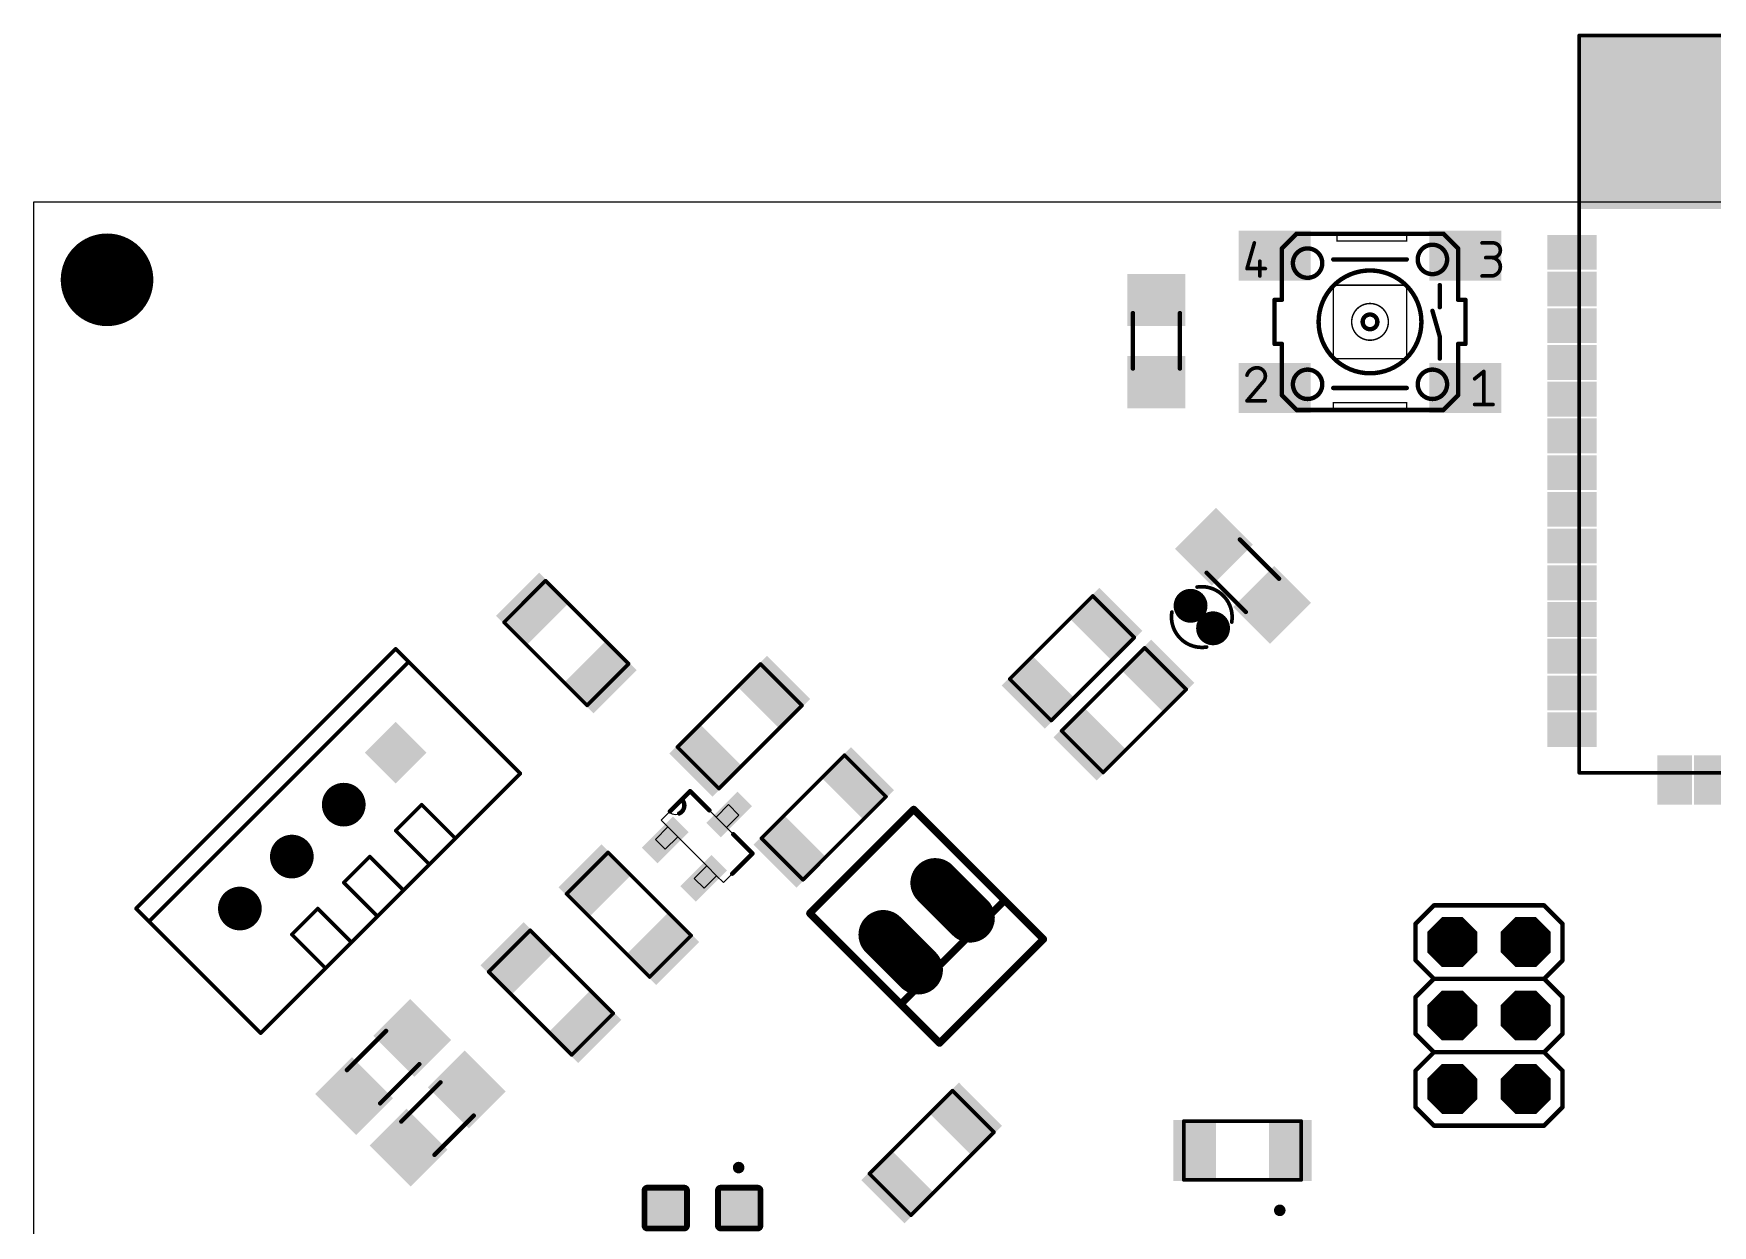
# Model space of a CAD drawing. Extents: x 0 to 100, y 0 to 76.
# Drawn here: x 0 to 58.1, y 34.6 to 75.8 of the extents above; entities that cross this region are included whole.
import ezdxf

# ---------------------------------------------------------------- set-up
doc = ezdxf.new("R2010")
doc.units = 0
for name, color, linetype in [('20', 31, 'CONTINUOUS'), ('21', 253, 'CONTINUOUS'), ('22', 253, 'CONTINUOUS'), ('29', 253, 'CONTINUOUS'), ('41', 12, 'CONTINUOUS'), ('51', 253, 'CONTINUOUS')]:
    doc.layers.add(name, color=color, linetype=linetype)

# ---------------------------------------------------------------- blocks, each defined once
blk = doc.blocks.new('RECT')
blk.add_solid([(-0.5, -0.5), (0.5, -0.5), (-0.5, 0.5), (0.5, 0.5)])
blk = doc.blocks.new('OCTAGONP')
at = {"const_width": 0.5}
blk.add_lwpolyline([(-0.25, -0.1036), (-0.25, 0.1036), (-0.1036, 0.25), (0.1036, 0.25), (0.25, 0.1036), (0.25, -0.1036), (0.1036, -0.25), (-0.1036, -0.25), (-0.25, -0.1036), (-0.25, 0.1036)], dxfattribs=at)
blk = doc.blocks.new('LONGP100')
at = {"const_width": 1}
blk.add_lwpolyline([(-0.5, 0), (0.5, 0)], dxfattribs=at)
at = {"const_width": 0.5}
for points in [[(-0.5, 0.25, 1), (-0.5, -0.25)], [(0.5, -0.25, 1), (0.5, 0.25)]]:
    blk.add_lwpolyline(points, format="xyb", dxfattribs=at)
blk = doc.blocks.new('SQUAREP')
blk.add_solid([(-0.5, -0.5), (0.5, -0.5), (-0.5, 0.5), (0.5, 0.5)])
blk = doc.blocks.new('ROUNDP')
at = {"const_width": 0.5}
blk.add_lwpolyline([(0, -0.25, 1), (0, 0.25, 1), (0, -0.25)], format="xyb", dxfattribs=at)
blk = doc.blocks.new('RECT258112X267712R25')
at = {"const_width": 0.2016}
blk.add_lwpolyline([(0.7058, -0.635), (0.7058, 0.635, 0.4142), (0.605, 0.7358), (-0.605, 0.7358, 0.4142), (-0.7058, 0.635), (-0.7058, -0.635, 0.4142), (-0.605, -0.7358), (0.605, -0.7358, 0.4142)], format="xyb", close=True, dxfattribs=at)
blk.add_solid([(-0.6304, -0.6603), (0.6304, -0.6603), (-0.6304, 0.6603), (0.6304, 0.6603)])

msp = doc.modelspace()

# ---------------------------------------------------------------- linework, layer by layer
at = {"layer": '20'}
for p, q in [((99.9994, 70), (-0.0007, 70)), ((-0.0007, 70), (-0.0007, 0))]:
    msp.add_line(p, q, dxfattribs=at)
msp.add_circle((2.54, 67.31), 1.5, dxfattribs=at)
at = {"layer": '21'}
for points, const_width in [([(45.0806, 68.903), (44.0646, 68.903)], 0.1524), ([(47.4936, 68.903), (45.0806, 68.903)], 0.1524), ([(45.0806, 68.649), (45.0806, 68.903)], 0.0508), ([(45.0806, 68.649), (47.4936, 68.649)], 0.0508), ([(48.3826, 68.903), (47.4936, 68.903)], 0.1524), ([(47.4936, 68.649), (47.4936, 68.903)], 0.0508), ([(43.1756, 66.617), (43.1756, 66.871)], 0.1524), ([(49.2716, 66.617), (49.2716, 66.871)], 0.1524), ([(42.9216, 66.617), (43.1756, 66.617)], 0.1524), ([(42.9216, 66.617), (42.9216, 65.093)], 0.1524), ([(49.2716, 66.617), (49.5256, 66.617)], 0.1524), ([(49.5256, 65.093), (49.5256, 66.617)], 0.1524), ([(43.1756, 65.093), (42.9216, 65.093)], 0.1524), ([(43.1756, 65.093), (43.1756, 64.839)], 0.1524), ([(49.5256, 65.093), (49.2716, 65.093)], 0.1524), ([(49.2716, 65.093), (49.2716, 64.839)], 0.1524), ([(44.0646, 62.807), (44.9536, 62.807)], 0.1524), ([(44.9536, 62.807), (47.4936, 62.807)], 0.1524), ([(44.9536, 63.061), (47.4936, 63.061)], 0.0508), ([(44.9536, 63.061), (44.9536, 62.807)], 0.0508), ([(47.4936, 62.807), (48.3826, 62.807)], 0.1524), ([(47.4936, 62.807), (47.4936, 63.061)], 0.0508), ([(16.2703, 55.4661), (17.7071, 56.903)], 0.127), ([(17.7071, 56.903), (20.5808, 54.0293)], 0.127), ([(33.7608, 53.5037), (36.6345, 56.3774)], 0.127), ([(36.6345, 56.3774), (38.0713, 54.9405)], 0.127), ([(19.144, 52.5924), (16.2703, 55.4661)], 0.127), ([(38.0713, 54.9405), (35.1976, 52.0669)], 0.127), ([(35.5569, 51.7076), (38.4305, 54.5813)], 0.127), ([(38.4305, 54.5813), (39.8674, 53.1445)], 0.127), ([(20.5808, 54.0293), (19.144, 52.5924)], 0.127), ([(22.267, 51.1496), (25.1407, 54.0233)], 0.127), ([(25.1407, 54.0233), (26.5775, 52.5864)], 0.127), ([(35.1976, 52.0669), (33.7608, 53.5037)], 0.127), ([(39.8674, 53.1445), (36.9937, 50.2708)], 0.127), ([(26.5775, 52.5864), (23.7038, 49.7127)], 0.127), ([(36.9937, 50.2708), (35.5569, 51.7076)], 0.127), ([(23.7038, 49.7127), (22.267, 51.1496)], 0.127), ([(25.1744, 47.9977), (28.0481, 50.8714)], 0.127), ([(28.0481, 50.8714), (29.485, 49.4345)], 0.127), ([(22.4213, 49.3388), (22.0082, 48.9257)], 0.1524), ([(22.7087, 49.6262), (22.4213, 49.3388)], 0.1524), ([(23.3732, 48.9616), (22.7087, 49.6262)], 0.1524), ([(29.485, 49.4345), (26.6113, 46.5608)], 0.127), ([(24.8639, 47.4709), (24.1994, 48.1354)], 0.1524), ([(26.6113, 46.5608), (25.1744, 47.9977)], 0.127), ([(18.4341, 46.07), (19.8709, 47.5068)], 0.127), ([(19.8709, 47.5068), (22.7446, 44.6331)], 0.127), ([(24.1635, 46.7704), (24.8639, 47.4709)], 0.1524), ([(21.3077, 43.1963), (18.4341, 46.07)], 0.127), ([(47.8001, 45.041), (48.4351, 45.676)], 0.1524), ([(48.4351, 45.676), (52.2451, 45.676)], 0.1524), ([(52.8801, 45.041), (52.2451, 45.676)], 0.1524), ([(15.74, 43.3759), (17.1768, 44.8127)], 0.127), ([(17.1768, 44.8127), (20.0505, 41.9391)], 0.127), ([(47.8001, 43.771), (47.8001, 45.041)], 0.1524), ([(52.8801, 43.771), (52.8801, 45.041)], 0.1524), ([(22.7446, 44.6331), (21.3077, 43.1963)], 0.127), ([(48.4351, 43.136), (47.8001, 43.771)], 0.1524), ([(52.2451, 43.136), (52.8801, 43.771)], 0.1524), ([(18.6137, 40.5022), (15.74, 43.3759)], 0.127), ([(47.8001, 42.501), (48.4351, 43.136)], 0.1524), ([(48.4351, 43.136), (52.2451, 43.136)], 0.1524), ([(52.8801, 42.501), (52.2451, 43.136)], 0.1524), ([(47.8001, 41.231), (47.8001, 42.501)], 0.1524), ([(52.8801, 41.231), (52.8801, 42.501)], 0.1524), ([(20.0505, 41.9391), (18.6137, 40.5022)], 0.127), ([(48.4351, 40.596), (47.8001, 41.231)], 0.1524), ([(52.2451, 40.596), (52.8801, 41.231)], 0.1524), ([(47.8001, 39.961), (48.4351, 40.596)], 0.1524), ([(48.4351, 40.596), (52.2451, 40.596)], 0.1524), ([(52.8801, 39.961), (52.2451, 40.596)], 0.1524), ([(47.8001, 38.691), (47.8001, 39.961)], 0.1524), ([(52.8801, 38.691), (52.8801, 39.961)], 0.1524), ([(28.9076, 36.3933), (31.7813, 39.2669)], 0.127), ([(31.7813, 39.2669), (33.2181, 37.8301)], 0.127), ([(48.4351, 38.056), (47.8001, 38.691)], 0.1524), ([(52.2451, 38.056), (52.8801, 38.691)], 0.1524), ([(33.2181, 37.8301), (30.3444, 34.9564)], 0.127), ([(39.7812, 38.213), (43.8452, 38.213)], 0.127), ([(39.7812, 36.181), (39.7812, 38.213)], 0.127), ([(43.8452, 38.213), (43.8452, 36.181)], 0.127), ([(52.2451, 38.056), (48.4351, 38.056)], 0.1524), ([(30.3444, 34.9564), (28.9076, 36.3933)], 0.127), ([(43.8452, 36.181), (39.7812, 36.181)], 0.127)]:
    msp.add_lwpolyline(points, dxfattribs=dict(at, const_width=const_width))
for points, const_width in [([(44.0646, 68.9411, 1), (44.0646, 68.8649)], 0.0762), ([(45.0806, 68.9411, 1), (45.0806, 68.8649)], 0.0762), ([(45.0806, 68.8649, 1), (45.0806, 68.9411)], 0.0762), ([(45.0933, 68.903, 1), (45.0679, 68.903)], 0.0254), ([(45.0806, 68.6617, 1), (45.0806, 68.6363)], 0.0254), ([(45.0679, 68.649, 1), (45.0933, 68.649)], 0.0254), ([(47.4936, 68.9411, 1), (47.4936, 68.8649)], 0.0762), ([(47.4936, 68.8649, 1), (47.4936, 68.9411)], 0.0762), ([(47.5063, 68.903, 1), (47.4809, 68.903)], 0.0254), ([(47.4809, 68.649, 1), (47.5063, 68.649)], 0.0254), ([(47.4936, 68.6363, 1), (47.4936, 68.6617)], 0.0254), ([(48.3826, 68.8649, 1), (48.3826, 68.9411)], 0.0762), ([(46.2236, 64.077, 1), (46.2236, 67.633, 1), (46.2236, 64.077)], 0.1524), ([(43.2137, 66.871, 1), (43.1375, 66.871)], 0.0762), ([(49.3097, 66.871, 1), (49.2335, 66.871)], 0.0762), ([(42.9216, 66.6551, 1), (42.9216, 66.5789)], 0.0762), ([(42.9597, 66.617, 1), (42.8835, 66.617)], 0.0762), ([(43.1375, 66.617, 1), (43.2137, 66.617)], 0.0762), ([(43.1756, 66.5789, 1), (43.1756, 66.6551)], 0.0762), ([(49.2716, 66.6551, 1), (49.2716, 66.5789)], 0.0762), ([(49.2335, 66.617, 1), (49.3097, 66.617)], 0.0762), ([(49.5637, 66.617, 1), (49.4875, 66.617)], 0.0762), ([(49.5256, 66.5789, 1), (49.5256, 66.6551)], 0.0762), ([(46.2236, 65.601, 1), (46.2236, 66.109, 1), (46.2236, 65.601)], 0.1524), ([(42.9216, 65.1311, 1), (42.9216, 65.0549)], 0.0762), ([(42.8835, 65.093, 1), (42.9597, 65.093)], 0.0762), ([(43.2137, 65.093, 1), (43.1375, 65.093)], 0.0762), ([(43.1756, 65.0549, 1), (43.1756, 65.1311)], 0.0762), ([(49.2716, 65.1311, 1), (49.2716, 65.0549)], 0.0762), ([(49.3097, 65.093, 1), (49.2335, 65.093)], 0.0762), ([(49.4875, 65.093, 1), (49.5637, 65.093)], 0.0762), ([(49.5256, 65.0549, 1), (49.5256, 65.1311)], 0.0762), ([(43.1375, 64.839, 1), (43.2137, 64.839)], 0.0762), ([(49.2335, 64.839, 1), (49.3097, 64.839)], 0.0762), ([(44.0646, 62.8451, 1), (44.0646, 62.7689)], 0.0762), ([(44.9536, 62.8451, 1), (44.9536, 62.7689)], 0.0762), ([(44.9536, 62.7689, 1), (44.9536, 62.8451)], 0.0762), ([(44.9536, 63.0737, 1), (44.9536, 63.0483)], 0.0254), ([(44.9663, 63.061, 1), (44.9409, 63.061)], 0.0254), ([(44.9409, 62.807, 1), (44.9663, 62.807)], 0.0254), ([(47.4936, 62.8451, 1), (47.4936, 62.7689)], 0.0762), ([(47.4936, 62.7689, 1), (47.4936, 62.8451)], 0.0762), ([(47.5063, 63.061, 1), (47.4809, 63.061)], 0.0254), ([(47.4809, 62.807, 1), (47.5063, 62.807)], 0.0254), ([(47.4936, 63.0483, 1), (47.4936, 63.0737)], 0.0254), ([(48.3826, 62.7689, 1), (48.3826, 62.8451)], 0.0762), ([(17.7296, 56.9254, 1), (17.6847, 56.8805)], 0.0635), ([(17.7296, 56.8805, 1), (17.6847, 56.9254)], 0.0635), ([(36.6569, 56.3998, 1), (36.612, 56.3549)], 0.0635), ([(36.6569, 56.3549, 1), (36.612, 56.3998)], 0.0635), ([(16.2928, 55.4886, 1), (16.2479, 55.4437)], 0.0635), ([(16.2479, 55.4886, 1), (16.2928, 55.4437)], 0.0635), ([(38.0938, 54.9181, 1), (38.0489, 54.963)], 0.0635), ([(38.0489, 54.9181, 1), (38.0938, 54.963)], 0.0635), ([(38.453, 54.6038, 1), (38.4081, 54.5589)], 0.0635), ([(38.453, 54.5589, 1), (38.4081, 54.6038)], 0.0635), ([(20.6033, 54.0068, 1), (20.5584, 54.0517)], 0.0635), ([(20.5584, 54.0068, 1), (20.6033, 54.0517)], 0.0635), ([(25.1631, 54.0457, 1), (25.1182, 54.0008)], 0.0635), ([(25.1631, 54.0008, 1), (25.1182, 54.0457)], 0.0635), ([(33.7833, 53.5261, 1), (33.7384, 53.4812)], 0.0635), ([(33.7384, 53.5261, 1), (33.7833, 53.4812)], 0.0635), ([(39.8898, 53.122, 1), (39.8449, 53.1669)], 0.0635), ([(39.8449, 53.122, 1), (39.8898, 53.1669)], 0.0635), ([(19.1215, 52.6149, 1), (19.1664, 52.57)], 0.0635), ([(19.1215, 52.57, 1), (19.1664, 52.6149)], 0.0635), ([(26.6, 52.564, 1), (26.5551, 52.6089)], 0.0635), ([(26.5551, 52.564, 1), (26.6, 52.6089)], 0.0635), ([(35.1752, 52.0893, 1), (35.2201, 52.0444)], 0.0635), ([(35.1752, 52.0444, 1), (35.2201, 52.0893)], 0.0635), ([(35.5793, 51.7301, 1), (35.5344, 51.6852)], 0.0635), ([(35.5344, 51.7301, 1), (35.5793, 51.6852)], 0.0635), ([(22.2894, 51.172, 1), (22.2445, 51.1271)], 0.0635), ([(22.2445, 51.172, 1), (22.2894, 51.1271)], 0.0635), ([(28.0706, 50.8938, 1), (28.0257, 50.8489)], 0.0635), ([(28.0706, 50.8489, 1), (28.0257, 50.8938)], 0.0635), ([(36.9712, 50.2933, 1), (37.0162, 50.2483)], 0.0635), ([(36.9712, 50.2483, 1), (37.0162, 50.2933)], 0.0635), ([(22.3315, 48.8539, 0.5206), (22.4213, 49.3388)], 0.1524), ([(22.4485, 49.3655, 1), (22.3941, 49.3121)], 0.0762), ([(22.3944, 49.3657, 1), (22.4482, 49.3119)], 0.0762), ([(22.4482, 49.3119, 1), (22.3944, 49.3657)], 0.0762), ([(22.7356, 49.6531, 1), (22.6817, 49.5992)], 0.0762), ([(22.7356, 49.5992, 1), (22.6817, 49.6531)], 0.0762), ([(23.6814, 49.7352, 1), (23.7263, 49.6903)], 0.0635), ([(23.6814, 49.6903, 1), (23.7263, 49.7352)], 0.0635), ([(29.5074, 49.4121, 1), (29.4625, 49.457)], 0.0635), ([(29.4625, 49.4121, 1), (29.5074, 49.457)], 0.0635), ([(21.9813, 48.9526, 1), (22.0351, 48.8988)], 0.0762), ([(22.3157, 48.8885, 1), (22.3473, 48.8192)], 0.0762), ([(23.3463, 48.9347, 1), (23.4001, 48.9886)], 0.0762), ([(24.2263, 48.1624, 1), (24.1724, 48.1085)], 0.0762), ([(25.1969, 48.0201, 1), (25.152, 47.9752)], 0.0635), ([(25.152, 48.0201, 1), (25.1969, 47.9752)], 0.0635), ([(19.8934, 47.5293, 1), (19.8485, 47.4844)], 0.0635), ([(19.8934, 47.4844, 1), (19.8485, 47.5293)], 0.0635), ([(24.8909, 47.444, 1), (24.837, 47.4978)], 0.0762), ([(24.837, 47.444, 1), (24.8909, 47.4978)], 0.0762), ([(24.1365, 46.7974, 1), (24.1904, 46.7435)], 0.0762), ([(26.5888, 46.5833, 1), (26.6337, 46.5384)], 0.0635), ([(26.5888, 46.5384, 1), (26.6337, 46.5833)], 0.0635), ([(18.4565, 46.0924, 1), (18.4116, 46.0475)], 0.0635), ([(18.4116, 46.0924, 1), (18.4565, 46.0475)], 0.0635), ([(48.4351, 45.7141, 1), (48.4351, 45.6379)], 0.0762), ([(48.462, 45.649, 1), (48.4081, 45.7029)], 0.0762), ([(52.272, 45.7029, 1), (52.2181, 45.649)], 0.0762), ([(52.2451, 45.6379, 1), (52.2451, 45.7141)], 0.0762), ([(17.1993, 44.8352, 1), (17.1544, 44.7903)], 0.0635), ([(17.1993, 44.7903, 1), (17.1544, 44.8352)], 0.0635), ([(47.7731, 45.0679, 1), (47.827, 45.014)], 0.0762), ([(47.8382, 45.041, 1), (47.762, 45.041)], 0.0762), ([(52.9182, 45.041, 1), (52.842, 45.041)], 0.0762), ([(52.8531, 45.014, 1), (52.907, 45.0679)], 0.0762), ([(22.767, 44.6107, 1), (22.7221, 44.6556)], 0.0635), ([(22.7221, 44.6107, 1), (22.767, 44.6556)], 0.0635), ([(47.827, 43.7979, 1), (47.7731, 43.744)], 0.0762), ([(47.762, 43.771, 1), (47.8382, 43.771)], 0.0762), ([(52.842, 43.771, 1), (52.9182, 43.771)], 0.0762), ([(52.907, 43.744, 1), (52.8531, 43.7979)], 0.0762), ([(15.7624, 43.3984, 1), (15.7175, 43.3535)], 0.0635), ([(15.7175, 43.3984, 1), (15.7624, 43.3535)], 0.0635), ([(21.2853, 43.2188, 1), (21.3302, 43.1738)], 0.0635), ([(21.2853, 43.1738, 1), (21.3302, 43.2188)], 0.0635), ([(48.4351, 43.1741, 1), (48.4351, 43.0979)], 0.0762), ([(48.462, 43.109, 1), (48.4081, 43.1629)], 0.0762), ([(48.4081, 43.109, 1), (48.462, 43.1629)], 0.0762), ([(52.272, 43.1629, 1), (52.2181, 43.109)], 0.0762), ([(52.2181, 43.1629, 1), (52.272, 43.109)], 0.0762), ([(52.2451, 43.0979, 1), (52.2451, 43.1741)], 0.0762), ([(47.7731, 42.5279, 1), (47.827, 42.474)], 0.0762), ([(47.8382, 42.501, 1), (47.762, 42.501)], 0.0762), ([(52.9182, 42.501, 1), (52.842, 42.501)], 0.0762), ([(52.8531, 42.474, 1), (52.907, 42.5279)], 0.0762), ([(20.073, 41.9166, 1), (20.0281, 41.9615)], 0.0635), ([(20.0281, 41.9166, 1), (20.073, 41.9615)], 0.0635), ([(47.827, 41.2579, 1), (47.7731, 41.204)], 0.0762), ([(47.762, 41.231, 1), (47.8382, 41.231)], 0.0762), ([(52.842, 41.231, 1), (52.9182, 41.231)], 0.0762), ([(52.907, 41.204, 1), (52.8531, 41.2579)], 0.0762), ([(48.4351, 40.6341, 1), (48.4351, 40.5579)], 0.0762), ([(48.462, 40.569, 1), (48.4081, 40.6229)], 0.0762), ([(48.4081, 40.569, 1), (48.462, 40.6229)], 0.0762), ([(52.272, 40.6229, 1), (52.2181, 40.569)], 0.0762), ([(52.2181, 40.6229, 1), (52.272, 40.569)], 0.0762), ([(52.2451, 40.5579, 1), (52.2451, 40.6341)], 0.0762), ([(18.5912, 40.5247, 1), (18.6361, 40.4798)], 0.0635), ([(18.5912, 40.4798, 1), (18.6361, 40.5247)], 0.0635), ([(47.7731, 39.9879, 1), (47.827, 39.934)], 0.0762), ([(47.8382, 39.961, 1), (47.762, 39.961)], 0.0762), ([(52.9182, 39.961, 1), (52.842, 39.961)], 0.0762), ([(52.8531, 39.934, 1), (52.907, 39.9879)], 0.0762), ([(31.8037, 39.2894, 1), (31.7588, 39.2445)], 0.0635), ([(31.8037, 39.2445, 1), (31.7588, 39.2894)], 0.0635), ([(47.827, 38.7179, 1), (47.7731, 38.664)], 0.0762), ([(47.762, 38.691, 1), (47.8382, 38.691)], 0.0762), ([(52.842, 38.691, 1), (52.9182, 38.691)], 0.0762), ([(52.907, 38.664, 1), (52.8531, 38.7179)], 0.0762), ([(33.2406, 37.8077, 1), (33.1957, 37.8526)], 0.0635), ([(33.1957, 37.8077, 1), (33.2406, 37.8526)], 0.0635), ([(39.8129, 38.213, 1), (39.7494, 38.213)], 0.0635), ([(39.7812, 38.2447, 1), (39.7812, 38.1812)], 0.0635), ([(43.8769, 38.213, 1), (43.8134, 38.213)], 0.0635), ([(43.8452, 38.1812, 1), (43.8452, 38.2447)], 0.0635), ([(48.4351, 38.0941, 1), (48.4351, 38.0179)], 0.0762), ([(48.4081, 38.029, 1), (48.462, 38.0829)], 0.0762), ([(52.2181, 38.0829, 1), (52.272, 38.029)], 0.0762), ([(52.2451, 38.0179, 1), (52.2451, 38.0941)], 0.0762), ([(24.3854, 36.5061, 1), (24.3854, 36.7061, 1), (24.3854, 36.5061)], 0.2), ([(28.93, 36.4157, 1), (28.8851, 36.3708)], 0.0635), ([(28.8851, 36.4157, 1), (28.93, 36.3708)], 0.0635), ([(39.7494, 36.181, 1), (39.8129, 36.181)], 0.0635), ([(39.7812, 36.2127, 1), (39.7812, 36.1492)], 0.0635), ([(43.8134, 36.181, 1), (43.8769, 36.181)], 0.0635), ([(43.8452, 36.1492, 1), (43.8452, 36.2127)], 0.0635), ([(30.322, 34.9789, 1), (30.3669, 34.934)], 0.0635), ([(30.322, 34.934, 1), (30.3669, 34.9789)], 0.0635), ([(43.1022, 35.028, 1), (43.1022, 35.228, 1), (43.1022, 35.028)], 0.2)]:
    msp.add_lwpolyline(points, format="xyb", dxfattribs=dict(at, const_width=const_width))
at = {"layer": '22'}
for points, const_width in [([(41.4418, 55.4732, 0.5095), (40.2419, 56.6833)], 0.127), ([(40.2371, 56.7147, 1), (40.2468, 56.6519)], 0.0635), ([(39.3706, 55.8192, 0.5095), (40.5705, 54.6091)], 0.127), ([(39.4019, 55.8141, 1), (39.3392, 55.8242)], 0.0635), ([(41.4105, 55.4783, 1), (41.4732, 55.4681)], 0.0635), ([(12.5459, 54.5686, 1), (12.501, 54.5237)], 0.0635), ([(12.5459, 54.5237, 1), (12.501, 54.5686)], 0.0635), ([(40.5753, 54.5777, 1), (40.5656, 54.6405)], 0.0635), ([(12.9949, 54.1196, 1), (12.95, 54.0747)], 0.0635), ([(12.9949, 54.0747, 1), (12.95, 54.1196)], 0.0635), ([(12.95, 54.0747, 1), (12.9949, 54.1196)], 0.0635), ([(16.8564, 50.2132, 1), (16.8115, 50.2581)], 0.0635), ([(16.8115, 50.2132, 1), (16.8564, 50.2581)], 0.0635), ([(13.4439, 49.1805, 1), (13.399, 49.1356)], 0.0635), ([(13.4439, 49.1356, 1), (13.399, 49.1805)], 0.0635), ([(30.485, 49.0372, 1), (30.3952, 48.9474)], 0.127), ([(30.485, 48.9474, 1), (30.3952, 49.0372)], 0.127), ([(12.5459, 48.2825, 1), (12.501, 48.2375)], 0.0635), ([(12.501, 48.2825, 1), (12.5459, 48.2375)], 0.0635), ([(14.5664, 48.013, 1), (14.6113, 47.9681)], 0.0635), ([(14.6113, 47.9681, 1), (14.5664, 48.013)], 0.0635), ([(14.5664, 47.9681, 1), (14.6113, 48.013)], 0.0635), ([(11.6479, 47.3844, 1), (11.603, 47.3395)], 0.0635), ([(11.6479, 47.3395, 1), (11.603, 47.3844)], 0.0635), ([(13.6684, 47.115, 1), (13.7133, 47.0701)], 0.0635), ([(13.7133, 47.0701, 1), (13.6684, 47.115)], 0.0635), ([(13.6684, 47.0701, 1), (13.7133, 47.115)], 0.0635), ([(10.7498, 46.4864, 1), (10.7049, 46.4415)], 0.0635), ([(10.7049, 46.4864, 1), (10.7498, 46.4415)], 0.0635), ([(12.7704, 46.217, 1), (12.8153, 46.1721)], 0.0635), ([(12.8153, 46.1721, 1), (12.7704, 46.217)], 0.0635), ([(12.7704, 46.1721, 1), (12.8153, 46.217)], 0.0635), ([(33.6281, 45.8941, 1), (33.5383, 45.8043)], 0.127), ([(33.6281, 45.8043, 1), (33.5383, 45.8941)], 0.127), ([(33.5383, 45.8043, 1), (33.6281, 45.8941)], 0.127), ([(3.5656, 45.5884, 1), (3.5207, 45.5435)], 0.0635), ([(3.5207, 45.5884, 1), (3.5656, 45.5435)], 0.0635), ([(9.8518, 45.5884, 1), (9.8069, 45.5435)], 0.0635), ([(9.8518, 45.5435, 1), (9.8069, 45.5884)], 0.0635), ([(11.8724, 45.319, 1), (11.9173, 45.2741)], 0.0635), ([(11.8724, 45.2741, 1), (11.9173, 45.319)], 0.0635), ([(11.9173, 45.2741, 1), (11.8724, 45.319)], 0.0635), ([(26.8929, 45.4451, 1), (26.8031, 45.3553)], 0.127), ([(26.8031, 45.4451, 1), (26.8929, 45.3553)], 0.127), ([(4.0146, 45.1394, 1), (3.9697, 45.0945)], 0.0635), ([(3.9697, 45.1394, 1), (4.0146, 45.0945)], 0.0635), ([(3.9697, 45.0945, 1), (4.0146, 45.1394)], 0.0635), ([(8.9538, 44.6903, 1), (8.9089, 44.6454)], 0.0635), ([(8.9089, 44.6903, 1), (8.9538, 44.6454)], 0.0635), ([(10.9743, 44.4209, 1), (11.0192, 44.376)], 0.0635), ([(10.9743, 44.376, 1), (11.0192, 44.4209)], 0.0635), ([(11.0192, 44.376, 1), (10.9743, 44.4209)], 0.0635), ([(34.9752, 44.4572, 1), (34.8854, 44.5471)], 0.127), ([(34.8854, 44.4572, 1), (34.9752, 44.5471)], 0.127), ([(10.0763, 43.5229, 1), (10.1212, 43.478)], 0.0635), ([(10.1212, 43.478, 1), (10.0763, 43.5229)], 0.0635), ([(10.0763, 43.478, 1), (10.1212, 43.5229)], 0.0635), ([(30.036, 42.302, 1), (29.9462, 42.2122)], 0.127), ([(29.9462, 42.302, 1), (30.036, 42.2122)], 0.127), ([(29.9462, 42.2122, 1), (30.036, 42.302)], 0.127), ([(7.8312, 41.2779, 1), (7.8761, 41.2329)], 0.0635), ([(7.8312, 41.2329, 1), (7.8761, 41.2779)], 0.0635), ([(31.2933, 40.955, 1), (31.3831, 40.8651)], 0.127), ([(31.2933, 40.8651, 1), (31.3831, 40.955)], 0.127)]:
    msp.add_lwpolyline(points, format="xyb", dxfattribs=dict(at, const_width=const_width))
for points, const_width in [([(12.5234, 54.5462), (3.5432, 45.5659)], 0.127), ([(12.9724, 54.0972), (12.5234, 54.5462)], 0.127), ([(12.9724, 54.0972), (3.9922, 45.1169)], 0.127), ([(16.834, 50.2357), (12.9724, 54.0972)], 0.127), ([(14.5889, 47.9906), (16.834, 50.2357)], 0.127), ([(13.4215, 49.158), (12.5234, 48.26)], 0.127), ([(14.5889, 47.9906), (13.4215, 49.158)], 0.127), ([(30.4401, 48.9923), (26.848, 45.4002)], 0.254), ([(33.5832, 45.8492), (30.4401, 48.9923)], 0.254), ([(12.5234, 48.26), (13.6909, 47.0926)], 0.127), ([(13.6909, 47.0926), (14.5889, 47.9906)], 0.127), ([(11.6254, 47.362), (10.7274, 46.4639)], 0.127), ([(12.7928, 46.1945), (11.6254, 47.362)], 0.127), ([(12.7928, 46.1945), (13.6909, 47.0926)], 0.127), ([(10.7274, 46.4639), (11.8948, 45.2965)], 0.127), ([(11.8948, 45.2965), (12.7928, 46.1945)], 0.127), ([(29.9911, 42.2571), (33.5832, 45.8492)], 0.254), ([(34.9303, 44.5022), (33.5832, 45.8492)], 0.254), ([(3.5432, 45.5659), (3.9922, 45.1169)], 0.127), ([(9.8293, 45.5659), (8.9313, 44.6679)], 0.127), ([(10.9968, 44.3985), (9.8293, 45.5659)], 0.127), ([(10.9968, 44.3985), (11.8948, 45.2965)], 0.127), ([(26.848, 45.4002), (29.9911, 42.2571)], 0.254), ([(3.9922, 45.1169), (7.8537, 41.2554)], 0.127), ([(8.9313, 44.6679), (10.0988, 43.5005)], 0.127), ([(10.0988, 43.5005), (10.9968, 44.3985)], 0.127), ([(31.3382, 40.9101), (34.9303, 44.5022)], 0.254), ([(7.8537, 41.2554), (10.0988, 43.5005)], 0.127), ([(29.9911, 42.2571), (31.3382, 40.9101)], 0.254)]:
    msp.add_lwpolyline(points, dxfattribs=dict(at, const_width=const_width))
at = {"layer": '29', "const_width": 1.6016}
msp.add_lwpolyline([(2.54, 66.5092, 1), (2.54, 68.1108, 1), (2.54, 66.5092)], format="xyb", dxfattribs=at)
at = {"layer": '51'}
for p, q in [((22.7087, 49.6262), (22.4213, 49.3388)), ((23.6067, 48.7281), (22.7087, 49.6262)), ((21.9902, 48.9077), (21.7029, 48.6204)), ((22.4213, 49.3388), (21.9902, 48.9077)), ((24.0377, 49.1592), (23.6067, 48.7281)), ((23.9659, 48.3689), (24.397, 48.8)), ((24.397, 48.8), (24.0377, 49.1592)), ((21.9364, 48.3869), (21.5053, 47.9558)), ((21.7029, 48.6204), (21.9364, 48.3869)), ((21.9364, 48.3869), (22.2776, 48.0456)), ((23.9659, 48.3689), (23.6067, 48.7281)), ((24.8639, 47.4709), (23.9659, 48.3689)), ((21.5053, 47.9558), (21.8466, 47.6146)), ((21.8466, 47.6146), (22.2776, 48.0456)), ((22.2776, 48.0456), (23.2834, 47.0399)), ((23.2834, 47.0399), (22.8524, 46.6088)), ((23.6247, 46.6986), (23.2834, 47.0399)), ((23.8581, 46.4651), (24.8639, 47.4709)), ((22.8524, 46.6088), (23.1936, 46.2675)), ((23.1936, 46.2675), (23.6247, 46.6986)), ((23.8581, 46.4651), (23.6247, 46.6986))]:
    msp.add_line(p, q, dxfattribs=at)
for points, const_width in [([(53.4922, 75.7619, 1), (53.4287, 75.7619)], 0.0635), ([(53.4605, 75.7936, 1), (53.4605, 75.7301)], 0.0635), ([(42.2536, 68.5767, 1), (42.1925, 68.5942)], 0.0635), ([(43.6836, 68.9411, 1), (43.6836, 68.8649)], 0.0762), ([(43.7105, 68.876, 1), (43.6566, 68.9299)], 0.0762), ([(44.0646, 68.8649, 1), (44.0646, 68.9411)], 0.0762), ([(48.3826, 67.506, 1), (48.3826, 68.522, 1), (48.3826, 67.506)], 0.1524), ([(48.3826, 68.9411, 1), (48.3826, 68.8649)], 0.0762), ([(48.7905, 68.9299, 1), (48.7366, 68.876)], 0.0762), ([(48.7636, 68.8649, 1), (48.7636, 68.9411)], 0.0762), ([(50.0971, 68.6172, 1), (50.0971, 68.5537)], 0.0635), ([(50.4781, 68.0775, 1), (50.4781, 68.5855)], 0.127), ([(50.4781, 68.6172, 1), (50.4781, 68.5537)], 0.0635), ([(50.4781, 68.5537, 1), (50.4781, 68.6172)], 0.0635), ([(42.4453, 67.9505, 1), (42.3818, 67.9505)], 0.0635), ([(43.1486, 68.4219, 1), (43.2025, 68.368)], 0.0762), ([(43.2137, 68.395, 1), (43.1375, 68.395)], 0.0762), ([(44.0646, 67.379, 1), (44.0646, 68.395, 1), (44.0646, 67.379)], 0.1524), ([(44.9536, 68.0521, 1), (44.9536, 67.9759)], 0.0762), ([(47.4936, 67.9759, 1), (47.4936, 68.0521)], 0.0762), ([(49.3097, 68.395, 1), (49.2335, 68.395)], 0.0762), ([(49.2446, 68.368, 1), (49.2985, 68.4219)], 0.0762), ([(50.2241, 68.1092, 1), (50.2241, 68.0457)], 0.0635), ([(50.4146, 67.4425, 1), (50.4146, 68.0775)], 0.127), ([(50.4146, 68.1092, 1), (50.4146, 68.0457)], 0.0635), ([(50.4781, 68.1092, 1), (50.4781, 68.0457)], 0.0635), ([(50.4781, 68.0457, 1), (50.4781, 68.1092)], 0.0635), ([(41.9385, 67.7052, 1), (41.9996, 67.6877)], 0.0635), ([(41.9691, 67.7282, 1), (41.9691, 67.6647)], 0.0635), ([(42.3818, 67.4425, 1), (42.4453, 67.4425)], 0.0635), ([(42.6041, 67.6647, 1), (42.6041, 67.7282)], 0.0635), ([(50.0971, 67.4742, 1), (50.0971, 67.4107)], 0.0635), ([(50.4146, 67.4742, 1), (50.4146, 67.4107)], 0.0635), ([(50.4146, 67.4107, 1), (50.4146, 67.4742)], 0.0635), ([(43.1375, 66.871, 1), (43.2137, 66.871)], 0.0762), ([(44.9536, 67.1377, 1), (44.9536, 67.1123)], 0.0254), ([(44.9663, 67.125, 1), (44.9409, 67.125)], 0.0254), ([(47.5063, 67.125, 1), (47.4809, 67.125)], 0.0254), ([(47.4936, 67.1123, 1), (47.4936, 67.1377)], 0.0254), ([(48.6747, 67.125, 1), (48.5985, 67.125)], 0.0762), ([(49.2335, 66.871, 1), (49.3097, 66.871)], 0.0762), ([(38.0614, 66.1573, 1), (37.9852, 66.1573)], 0.0762), ([(39.687, 66.1573, 1), (39.6108, 66.1573)], 0.0762), ([(46.2236, 65.22, 1), (46.2236, 66.49, 1), (46.2236, 65.22)], 0.0508), ([(48.4192, 66.2464, 1), (48.3459, 66.2255)], 0.0762), ([(48.5985, 66.363, 1), (48.6747, 66.363)], 0.0762), ([(48.6747, 65.347, 1), (48.5985, 65.347)], 0.0762), ([(48.5999, 65.3365, 1), (48.6732, 65.3574)], 0.0762), ([(43.2137, 64.839, 1), (43.1375, 64.839)], 0.0762), ([(44.9536, 64.5977, 1), (44.9536, 64.5723)], 0.0254), ([(44.9409, 64.585, 1), (44.9663, 64.585)], 0.0254), ([(47.4809, 64.585, 1), (47.5063, 64.585)], 0.0254), ([(47.4936, 64.5723, 1), (47.4936, 64.5977)], 0.0254), ([(48.5985, 64.585, 1), (48.6747, 64.585)], 0.0762), ([(49.3097, 64.839, 1), (49.2335, 64.839)], 0.0762), ([(37.9852, 64.2396, 1), (38.0614, 64.2396)], 0.0762), ([(39.6108, 64.2396, 1), (39.687, 64.2396)], 0.0762), ([(41.9388, 64.0233, 1), (41.9993, 64.0037)], 0.0635), ([(42.3183, 64.2675, 0.3252), (41.9691, 64.0135)], 0.127), ([(42.6041, 63.9817, 0.4142), (42.3183, 64.2675)], 0.127), ([(42.3183, 64.2992, 1), (42.3183, 64.2357)], 0.0635), ([(42.3183, 64.2357, 1), (42.3183, 64.2992)], 0.0635), ([(42.5088, 63.7595, 0.2053), (42.6041, 63.9817)], 0.127), ([(42.6358, 63.9817, 1), (42.5723, 63.9817)], 0.0635), ([(42.5723, 63.9817, 1), (42.6358, 63.9817)], 0.0635), ([(44.0646, 63.188, 1), (44.0646, 64.204, 1), (44.0646, 63.188)], 0.1524), ([(48.3826, 63.188, 1), (48.3826, 64.204, 1), (48.3826, 63.188)], 0.1524), ([(49.8232, 63.9113, 1), (49.8629, 63.8617)], 0.0635), ([(50.1923, 64.1405, 1), (50.1288, 64.1405)], 0.0635), ([(50.1804, 64.1157, 1), (50.1407, 64.1653)], 0.0635), ([(42.4869, 63.7825, 1), (42.5307, 63.7365)], 0.0635), ([(42.533, 63.7389, 1), (42.4846, 63.78)], 0.0635), ([(43.2025, 63.3419, 1), (43.1486, 63.288)], 0.0762), ([(43.1375, 63.315, 1), (43.2137, 63.315)], 0.0762), ([(44.9536, 63.6071, 1), (44.9536, 63.5309)], 0.0762), ([(47.4936, 63.5309, 1), (47.4936, 63.6071)], 0.0762), ([(49.2335, 63.315, 1), (49.3097, 63.315)], 0.0762), ([(49.2985, 63.288, 1), (49.2446, 63.3419)], 0.0762), ([(41.9691, 63.1562, 1), (41.9691, 63.0927)], 0.0635), ([(41.9449, 63.145, 1), (41.9932, 63.1039)], 0.0635), ([(42.6041, 63.0927, 1), (42.6041, 63.1562)], 0.0635), ([(43.6836, 62.8451, 1), (43.6836, 62.7689)], 0.0762), ([(43.6566, 62.78, 1), (43.7105, 62.8339)], 0.0762), ([(44.0646, 62.7689, 1), (44.0646, 62.8451)], 0.0762), ([(48.3826, 62.8451, 1), (48.3826, 62.7689)], 0.0762), ([(48.7366, 62.8339, 1), (48.7905, 62.78)], 0.0762), ([(48.7636, 62.7689, 1), (48.7636, 62.8451)], 0.0762), ([(49.8431, 63.0292, 1), (49.8431, 62.9657)], 0.0635), ([(50.1288, 62.9975, 1), (50.1923, 62.9975)], 0.0635), ([(50.4781, 62.9657, 1), (50.4781, 63.0292)], 0.0635), ([(41.7495, 58.3545, 1), (41.6956, 58.3006)], 0.0762), ([(40.6, 57.205, 1), (40.5461, 57.1511)], 0.0762), ([(43.0516, 56.9445, 1), (43.1055, 56.9984)], 0.0762), ([(41.9021, 55.7951, 1), (41.956, 55.849)], 0.0762), ([(53.4287, 50.2619, 1), (53.4922, 50.2619)], 0.0635), ([(53.4605, 50.2936, 1), (53.4605, 50.2301)], 0.0635), ([(12.2201, 41.3061, 1), (12.1662, 41.36)], 0.0762), ([(13.3696, 40.1566, 1), (13.3157, 40.2105)], 0.0762), ([(10.8102, 40.004, 1), (10.8641, 39.9501)], 0.0762), ([(14.1012, 39.5273, 1), (14.0473, 39.5812)], 0.0762), ([(11.9597, 38.8545, 1), (12.0135, 38.8006)], 0.0762), ([(15.2507, 38.3778, 1), (15.1968, 38.4317)], 0.0762), ([(12.6913, 38.2252, 1), (12.7452, 38.1713)], 0.0762), ([(13.8408, 37.0757, 1), (13.8947, 37.0218)], 0.0762), ([(24.3854, 36.5061, 1), (24.3854, 36.7061, 1), (24.3854, 36.5061)], 0.2), ([(43.1022, 35.028, 1), (43.1022, 35.228, 1), (43.1022, 35.028)], 0.2)]:
    msp.add_lwpolyline(points, format="xyb", dxfattribs=dict(at, const_width=const_width))
for points, const_width in [([(53.4605, 75.7619), (71.4605, 75.7619)], 0.127), ([(53.4605, 50.2619), (53.4605, 75.7619)], 0.127), ([(42.2231, 68.5855), (41.9691, 67.6965)], 0.127), ([(43.6836, 68.903), (43.1756, 68.395)], 0.1524), ([(43.6836, 68.903), (44.0646, 68.903)], 0.1524), ([(48.7636, 68.903), (48.3826, 68.903)], 0.1524), ([(48.7636, 68.903), (49.2716, 68.395)], 0.1524), ([(50.0971, 68.5855), (50.4781, 68.5855)], 0.127), ([(42.4136, 67.9505), (42.4136, 67.4425)], 0.127), ([(43.1756, 68.395), (43.1756, 66.871)], 0.1524), ([(47.4936, 68.014), (44.9536, 68.014)], 0.1524), ([(49.2716, 68.395), (49.2716, 66.871)], 0.1524), ([(50.4781, 68.0775), (50.2241, 68.0775)], 0.127), ([(41.9691, 67.6965), (42.6041, 67.6965)], 0.127), ([(50.0971, 67.4425), (50.4146, 67.4425)], 0.127), ([(44.9536, 67.125), (47.4936, 67.125)], 0.0508), ([(44.9536, 67.125), (44.9536, 64.585)], 0.0508), ([(47.4936, 64.585), (47.4936, 67.125)], 0.0508), ([(48.6366, 66.363), (48.6366, 67.125)], 0.1524), ([(38.0233, 64.2396), (38.0233, 66.1573)], 0.1524), ([(39.6489, 64.2396), (39.6489, 66.1573)], 0.1524), ([(48.6366, 65.347), (48.3826, 66.236)], 0.1524), ([(48.6366, 64.585), (48.6366, 65.347)], 0.1524), ([(43.1756, 64.839), (43.1756, 63.315)], 0.1524), ([(47.4936, 64.585), (44.9536, 64.585)], 0.0508), ([(49.2716, 63.315), (49.2716, 64.839)], 0.1524), ([(49.8431, 63.8865), (50.1606, 64.1405)], 0.127), ([(50.1606, 64.1405), (50.1606, 62.9975)], 0.127), ([(42.5088, 63.7595), (41.9691, 63.1245)], 0.127), ([(43.1756, 63.315), (43.6836, 62.807)], 0.1524), ([(44.9536, 63.569), (47.4936, 63.569)], 0.1524), ([(48.7636, 62.807), (49.2716, 63.315)], 0.1524), ([(41.9691, 63.1245), (42.6041, 63.1245)], 0.127), ([(43.6836, 62.807), (44.0646, 62.807)], 0.1524), ([(48.7636, 62.807), (48.3826, 62.807)], 0.1524), ([(49.8431, 62.9975), (50.4781, 62.9975)], 0.127), ([(43.0785, 56.9715), (41.7225, 58.3275)], 0.1524), ([(41.9291, 55.822), (40.573, 57.178)], 0.1524), ([(71.4605, 50.2619), (53.4605, 50.2619)], 0.127), ([(12.1931, 41.333), (10.8371, 39.977)], 0.1524), ([(13.3426, 40.1836), (11.9866, 38.8275)], 0.1524), ([(14.0743, 39.5542), (12.7182, 38.1982)], 0.1524), ([(15.2237, 38.4048), (13.8677, 37.0487)], 0.1524)]:
    msp.add_lwpolyline(points, dxfattribs=dict(at, const_width=const_width))
msp.add_arc((22.2058, 49.1233), 0.3048, 225, 45, dxfattribs=at)

# ---------------------------------------------------------------- block references
at = {"layer": '29'}
for name, p, xscale, yscale, rotation in [('RECT', (42.9216, 68.141), 2.4892, 1.7272, 180), ('RECT', (49.5256, 68.141), 2.4892, 1.7272, 180), ('RECT', (38.8361, 66.6141), 1.8032, 2.0062, 270), ('RECT', (38.8361, 63.7701), 1.8032, 2.0062, 270), ('RECT', (42.9216, 63.569), 2.4892, 1.7272, 180), ('RECT', (49.5256, 63.569), 2.4892, 1.7272, 180), ('RECT', (40.8248, 58.0758), 1.8032, 2.0062, 315), ('RECT', (17.2581, 55.9151), 1.4732, 2.1082, 135), ('RECT', (42.8358, 56.0648), 1.8032, 2.0062, 315), ('RECT', (37.0835, 55.3895), 1.4732, 2.1082, 45), ('ROUNDP', (40.0173, 56.0351), 1.1712, 1.1712, 135), ('ROUNDP', (40.7951, 55.2573), 1.1712, 1.1712, 135), ('RECT', (19.593, 53.5803), 1.4732, 2.1082, 135), ('RECT', (38.8796, 53.5935), 1.4732, 2.1082, 45), ('RECT', (25.5897, 53.0354), 1.4732, 2.1082, 45), ('RECT', (34.7486, 53.0547), 1.4732, 2.1082, 45), ('RECT', (36.5447, 51.2586), 1.4732, 2.1082, 45), ('SQUAREP', (12.5234, 50.9541), 1.5112, 1.5112, 225), ('RECT', (23.2548, 50.7006), 1.4732, 2.1082, 45), ('RECT', (28.4971, 49.8835), 1.4732, 2.1082, 225), ('RECT', (56.7605, 50.0119), 1.7032, 1.2032, 90), ('RECT', (58.0305, 50.0119), 1.7032, 1.2032, 90), ('ROUNDP', (10.7274, 49.158), 1.5112, 1.5112, 225), ('RECT', (24.0557, 48.8179), 1.524, 0.7112, 45), ('RECT', (26.1623, 47.5487), 1.4732, 2.1082, 225), ('ROUNDP', (8.9313, 47.362), 1.5112, 1.5112, 225), ('RECT', (21.8466, 47.9379), 1.524, 0.762, 45), ('RECT', (19.4219, 46.519), 1.4732, 2.1082, 315), ('LONGP100', (31.7872, 45.8492), 1.7112, 1.7112, 315), ('RECT', (23.1756, 46.6088), 1.524, 0.762, 45), ('ROUNDP', (7.1353, 45.5659), 1.5112, 1.5112, 225), ('RECT', (21.7568, 44.1841), 1.4732, 2.1082, 315), ('LONGP100', (29.9911, 44.0531), 1.7112, 1.7112, 315), ('RECT', (16.7278, 43.8249), 1.4732, 2.1082, 135), ('OCTAGONP', (49.0701, 44.406), 1.7272, 1.7272, 90), ('OCTAGONP', (51.6101, 44.406), 1.7272, 1.7272, 90), ('RECT', (13.0999, 41.0903), 1.8032, 2.0062, 45), ('RECT', (19.0627, 41.4901), 1.4732, 2.1082, 135), ('OCTAGONP', (49.0701, 41.866), 1.7272, 1.7272, 90), ('OCTAGONP', (51.6101, 41.866), 1.7272, 1.7272, 90), ('RECT', (14.981, 39.3115), 1.8032, 2.0062, 45), ('RECT', (11.0889, 39.0793), 1.8032, 2.0062, 45), ('OCTAGONP', (49.0701, 39.326), 1.7272, 1.7272, 90), ('OCTAGONP', (51.6101, 39.326), 1.7272, 1.7272, 90), ('RECT', (32.2303, 38.2791), 1.4732, 2.1082, 225), ('RECT', (12.97, 37.3005), 1.8032, 2.0062, 45), ('RECT', (29.8954, 35.9443), 1.4732, 2.1082, 225)]:
    msp.add_blockref(name, p, dxfattribs=dict(at, xscale=xscale, yscale=yscale, rotation=rotation))
for p, xscale, yscale in [((53.2105, 68.2619), 1.7032, 1.2032), ((53.2105, 66.9919), 1.7032, 1.2032), ((53.2105, 65.7219), 1.7032, 1.2032), ((53.2105, 64.4519), 1.7032, 1.2032), ((53.2105, 63.1819), 1.7032, 1.2032), ((53.2105, 61.9119), 1.7032, 1.2032), ((53.2105, 60.6419), 1.7032, 1.2032), ((53.2105, 59.3719), 1.7032, 1.2032), ((53.2105, 58.1019), 1.7032, 1.2032), ((53.2105, 56.8319), 1.7032, 1.2032), ((53.2105, 55.5619), 1.7032, 1.2032), ((53.2105, 54.2919), 1.7032, 1.2032), ((53.2105, 53.0219), 1.7032, 1.2032), ((53.2105, 51.7519), 1.7032, 1.2032), ((40.1622, 37.197), 1.4732, 2.1082), ((43.4642, 37.197), 1.4732, 2.1082)]:
    msp.add_blockref('RECT', p, dxfattribs=dict(at, xscale=xscale, yscale=yscale))
at = {"layer": '29', "rotation": 270}
for p in [(21.8654, 35.2061), (24.4054, 35.2061)]:
    msp.add_blockref('RECT258112X267712R25', p, dxfattribs=at)
at = {"layer": '41', "xscale": 18, "yscale": 6}
msp.add_blockref('RECT', (62.4605, 72.7619), dxfattribs=at)
at = {"layer": '51'}
for p, xscale, yscale, rotation in [((38.8361, 66.5129), 0.7366, 1.7526, 270), ((38.8361, 63.8713), 0.7366, 1.7526, 270), ((40.8963, 58.0042), 0.7366, 1.7526, 315), ((42.7642, 56.1363), 0.7366, 1.7526, 315), ((49.0701, 44.406), 0.508, 0.508, 90), ((51.6101, 44.406), 0.508, 0.508, 90), ((13.0283, 41.0187), 0.7366, 1.7526, 45), ((49.0701, 41.866), 0.508, 0.508, 90), ((51.6101, 41.866), 0.508, 0.508, 90), ((14.9094, 39.2399), 0.7366, 1.7526, 45), ((11.1604, 39.1508), 0.7366, 1.7526, 45), ((49.0701, 39.326), 0.508, 0.508, 90), ((51.6101, 39.326), 0.508, 0.508, 90), ((13.0415, 37.372), 0.7366, 1.7526, 45)]:
    msp.add_blockref('RECT', p, dxfattribs=dict(at, xscale=xscale, yscale=yscale, rotation=rotation))

doc.saveas('drawing.dxf')
